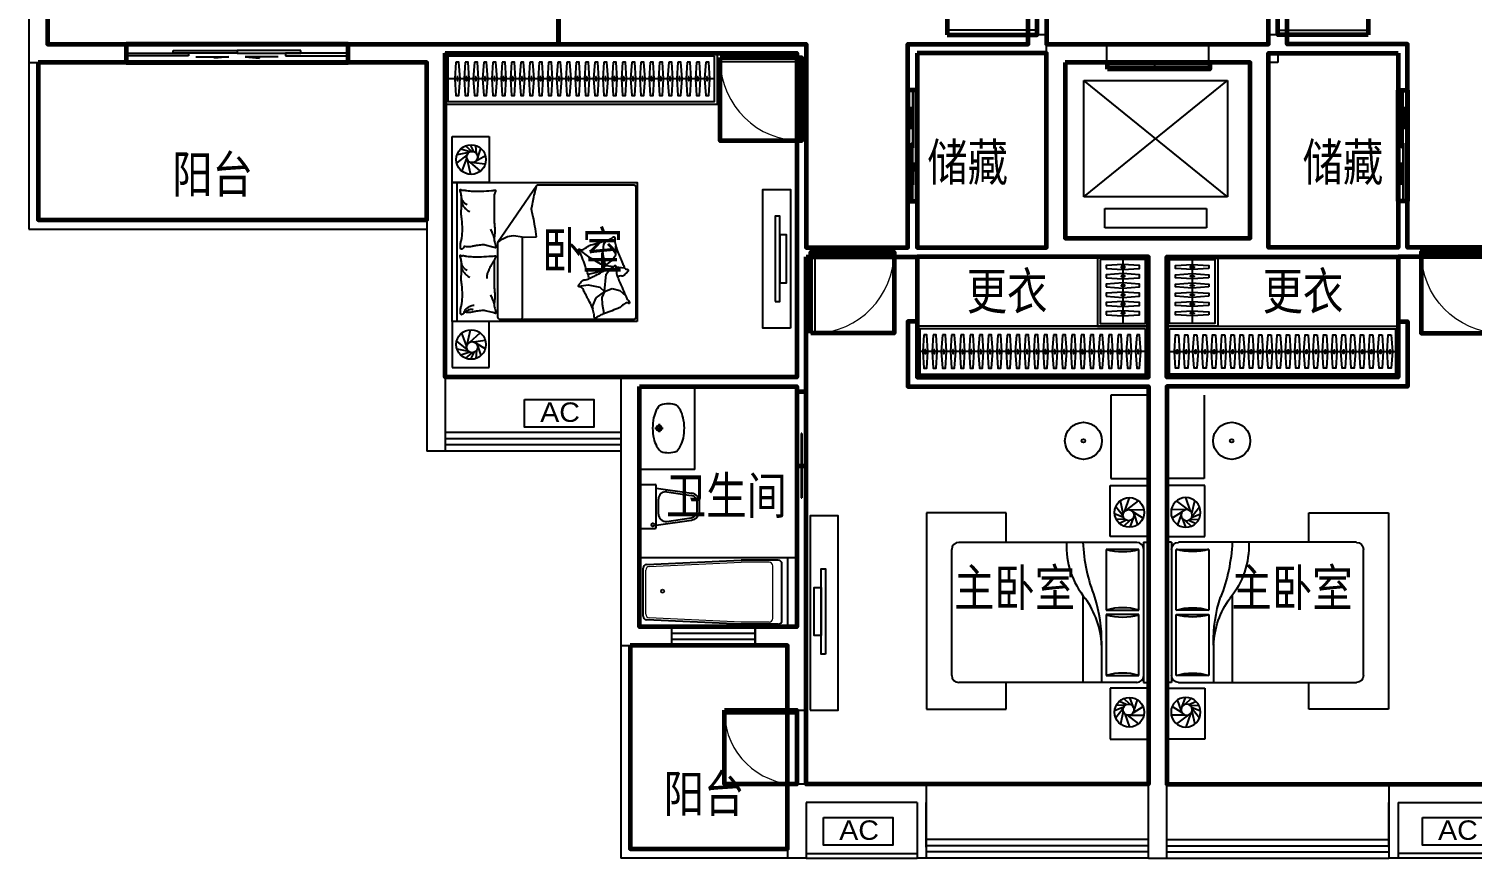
# Model space of a CAD drawing. Extents: x -454651 to -430251, y -755014 to -736714.
# Drawn here: x -454651 to -439051, y -755014 to -746050 of the extents above; entities that cross this region are included whole.
import ezdxf

# ---------------------------------------------------------------- set-up
doc = ezdxf.new("R2010")
doc.units = 0
doc.header["$LTSCALE"] = 1000
doc.header["$MEASUREMENT"] = 0
doc.linetypes.add('DASH', pattern=[0.35, 0.25, -0.1])
doc.layers.get('0').update_dxf_attribs({"linetype": 'CONTINUOUS'})
for name, color, linetype in [('0-栏杆', 165, 'CONTINUOUS'), ('area', 6, 'CONTINUOUS'), ('BATH', 8, 'CONTINUOUS'), ('F', 8, 'CONTINUOUS'), ('FUR', 8, 'CONTINUOUS'), ('K_EQUIPMENT', 89, 'CONTINUOUS'), ('STAIR', 3, 'CONTINUOUS'), ('text', 75, 'CONTINUOUS'), ('WALL', 2, 'CONTINUOUS'), ('WC', 157, 'CONTINUOUS'), ('WINDOW', 4, 'CONTINUOUS'), ('家具', 8, 'CONTINUOUS')]:
    doc.layers.add(name, color=color, linetype=linetype)
for name, color, linetype, lineweight in [('GT_储藏间', 50, 'CONTINUOUS', 60), ('GT_卧室', 1, 'CONTINUOUS', 60), ('GT_卫生间', 5, 'CONTINUOUS', 60), ('GT_客厅', 2, 'CONTINUOUS', 60), ('GT_电梯', 150, 'CONTINUOUS', 60), ('GT_衣帽间', 85, 'CONTINUOUS', 60), ('GT_过道', 30, 'CONTINUOUS', 60), ('GT_门', 245, 'CONTINUOUS', 60), ('GT_阳台', 6, 'CONTINUOUS', 60)]:
    doc.layers.add(name, color=color, linetype=linetype, lineweight=lineweight)
doc.layers.get('area').off()
doc.styles.add('DIM_FONT', font='ZBTXT.shx', dxfattribs={"width": 0.8})
doc.styles.add('HZ', font='zbtxt.shx', dxfattribs={"bigfont": 'zbhz.shx'})
doc.styles.add('黑体', font='simhei.ttf')

# ---------------------------------------------------------------- blocks, each defined once
blk = doc.blocks.new('A$C4CF52FF8')
at = {"layer": 'WC'}
for p, q in [((0, 635), (0, 485)), ((15, 650), (460, 650)), ((475, 635), (475, 485)), ((14, 470), (461, 470)), ((37, 470), (92, 87)), ((438, 470), (383, 87)), ((77, 355), (117, 90)), ((157, 445), (318, 445)), ((398, 355), (358, 90)), ((191, 25), (284, 25)), ((191, 0), (284, 0))]:
    blk.add_line(p, q, dxfattribs=at)
blk.add_circle((40, 504), 16.5, dxfattribs=at)
for centre, radius, start, end in [((15, 635), 15, 90, 180), ((460, 635), 15, 360, 450), ((15, 485), 15, 180, 270), ((460, 485), 15, 270, 360), ((157, 365), 80, 90, 187.4119), ((318, 365), 80, 352.5881, 450), ((191, 100), 100, 187.4119, 270), ((191, 100), 75, 187.4119, 270), ((284, 100), 75, 270, 352.5881), ((284, 100), 100, 270, 352.5881)]:
    blk.add_arc(centre, radius, start, end, dxfattribs=at)
at = {"layer": 'WC', "style": 'DIM_FONT', "oblique": -180, "text_generation_flag": 4, "width": 0.8, "flags": 9}
for tag in ['YSIZE', 'XSIZE']:
    blk.add_attdef(tag, (237, 650), '', height=0.5, rotation=180, dxfattribs=at)
blk = doc.blocks.new('KTJ')
blk.add_lwpolyline([(-274, 148), (476, 148), (476, -152), (-274, -152)], close=True)
at = {"style": 'HZ', "width": 1.1}
blk.add_text('AC', height=210, dxfattribs=at).set_placement((-104, -95))
blk = doc.blocks.new('A$C7D3573B7')
at = {"layer": 'WC'}
for p, q in [((197, 349), (287, 350)), ((242, 395), (243, 305))]:
    blk.add_line(p, q, dxfattribs=at)
at = {"layer": 'WC', "ltscale": 10}
for p, q in [((490, 335), (492, 332)), ((492, 328), (493, 332))]:
    blk.add_line(p, q, dxfattribs=at)
for points in [[(-11, 334, 0.172546), (-9, 165, 0.726395)], [(-11, 334, -0.098208), (49, 381, -0.066287), (132, 409, -0.052428), (243, 420, -0.052428), (353, 407, -0.066287), (436, 377, -0.093876), (493, 332, -0.171377)], [(495, 329, -0.172546), (490, 160, -0.726395)], [(490, 160, -0.091341), (433, 117, -0.066287), (350, 88, -0.052428), (240, 77, -0.052428), (129, 90, -0.066287), (47, 120, -0.091756), (-9, 165, -0.171377)]]:
    blk.add_lwpolyline(points, format="xyb", dxfattribs=at)
at = {"layer": 'WC'}
blk.add_circle((242, 350), 30, dxfattribs=at)
at = {"layer": 'WC', "ltscale": 10}
blk.add_circle((242, 350), 25, dxfattribs=at)
blk.add_arc((492, 332), 1, 359.4693, 408.1469, dxfattribs=at)
blk = doc.blocks.new('A$C6AB5504A')
at = {"layer": 'F'}
for p, q in [((1985, 2744), (2397, 2744)), ((1985, 2191), (1985, 2744)), ((2397, 2744), (2397, 2191)), ((2124, 2411), (2044, 2511)), ((2126, 2439), (2095, 2579)), ((2142, 2467), (2193, 2612)), ((2163, 2480), (2291, 2578)), ((862, 2449), (0, 2449)), ((0, 2449), (0, 325)), ((862, 2129), (862, 2449)), ((2130, 2396), (2033, 2436)), ((2143, 2379), (2052, 2375)), ((2159, 2368), (2084, 2334)), ((2198, 2365), (2133, 2304)), ((2233, 2390), (2196, 2292)), ((2198, 2481), (2349, 2484)), ((2232, 2458), (2340, 2390)), ((2243, 2428), (2281, 2319)), ((2397, 2191), (1985, 2191)), ((273, 690), (273, 2053)), ((348, 2129), (2271, 2129)), ((2296, 2053), (1943, 2053)), ((1943, 2053), (1943, 1397)), ((2296, 1397), (2296, 2053)), ((2346, 2129), (2397, 2129)), ((2346, 2129), (2346, 615)), ((2397, 2129), (2397, 615)), ((1690, 1549), (1690, 615)), ((1943, 1397), (2296, 1397)), ((2296, 1347), (1943, 1347)), ((1943, 1347), (1943, 690)), ((2296, 690), (2296, 1347)), ((1892, 1031), (1892, 615)), ((1943, 690), (2296, 690)), ((2271, 615), (348, 615)), ((862, 325), (862, 615)), ((2397, 553), (1985, 553)), ((1985, 553), (1985, 0)), ((2346, 615), (2397, 615)), ((2397, 0), (2397, 553)), ((0, 325), (862, 325)), ((2130, 348), (2033, 307)), ((2124, 333), (2044, 232)), ((2143, 365), (2052, 368)), ((2159, 375), (2084, 409)), ((2198, 378), (2133, 440)), ((2233, 354), (2196, 452)), ((2232, 286), (2340, 354)), ((2243, 316), (2281, 425)), ((2126, 305), (2095, 165)), ((2142, 276), (2193, 132)), ((2163, 264), (2291, 166)), ((2198, 262), (2349, 259)), ((1985, 0), (2397, 0))]:
    blk.add_line(p, q, dxfattribs=at)
for centre, radius in [((2192, 2452), 160), ((2183, 2423), 60), ((2192, 292), 160), ((2183, 320), 60)]:
    blk.add_circle(centre, radius, dxfattribs=at)
for centre, radius, start, end in [((348, 2053), 75.7, 90, 180), ((2403, 2091), 892, 177.5673, 219.5461), ((3545, 2214), 1857, 182.616, 201.4069), ((2119, 2659), 631, 253.7398, 286.2602), ((2271, 2053), 75.7, 0, 90), ((965, 977), 928, 2.5398, 36.0403), ((309, 1052), 1584, 359.2582, 17.8034), ((2119, 791), 631, 73.7398, 106.2602), ((2119, 1952), 631, 253.7398, 286.2602), ((348, 690), 75.7, 180, 270), ((2119, 85), 631, 73.7398, 106.2602), ((2271, 690), 75.7, 270, 0)]:
    blk.add_arc(centre, radius, start, end, dxfattribs=at)
blk = doc.blocks.new('A$C79890BC7')
at = {"color": 252}
for points in [[(2140, 718159), (2091, 718159), (2091, 719080), (2140, 719080)], [(2091, 718359), (2018, 718359), (2018, 718880), (2091, 718880)]]:
    blk.add_lwpolyline(points, close=True, dxfattribs=at)
blk = doc.blocks.new('*U24')
blk.add_line((-970, -275), (1470, -275))
for points in [[(-1000, 0), (1500, 0), (1500, -550), (-1000, -550)], [(-970, -30), (1470, -30), (1470, -520), (-970, -520)]]:
    blk.add_lwpolyline(points, close=True)
at = {"elevation": 0}
for points in [[(-874, -95), (-862, -275), (-874, -455), (-906, -455), (-918, -275), (-906, -95)], [(-774, -95), (-762, -275), (-774, -455), (-806, -455), (-818, -275), (-806, -95)], [(-674, -95), (-662, -275), (-674, -455), (-706, -455), (-718, -275), (-706, -95)], [(-574, -95), (-562, -275), (-574, -455), (-606, -455), (-618, -275), (-606, -95)], [(-474, -95), (-462, -275), (-474, -455), (-506, -455), (-518, -275), (-506, -95)], [(-374, -95), (-362, -275), (-374, -455), (-406, -455), (-418, -275), (-406, -95)], [(-274, -95), (-262, -275), (-274, -455), (-306, -455), (-318, -275), (-306, -95)], [(-174, -95), (-162, -275), (-174, -455), (-206, -455), (-218, -275), (-206, -95)], [(-74, -95), (-62, -275), (-74, -455), (-106, -455), (-118, -275), (-106, -95)], [(26, -95), (38, -275), (26, -455), (-6, -455), (-18, -275), (-6, -95)], [(126, -95), (138, -275), (126, -455), (94, -455), (82, -275), (94, -95)], [(226, -95), (238, -275), (226, -455), (194, -455), (182, -275), (194, -95)], [(326, -95), (338, -275), (326, -455), (294, -455), (282, -275), (294, -95)], [(426, -95), (438, -275), (426, -455), (394, -455), (382, -275), (394, -95)], [(526, -95), (538, -275), (526, -455), (494, -455), (482, -275), (494, -95)], [(626, -95), (638, -275), (626, -455), (594, -455), (582, -275), (594, -95)], [(726, -95), (738, -275), (726, -455), (694, -455), (682, -275), (694, -95)], [(826, -95), (838, -275), (826, -455), (794, -455), (782, -275), (794, -95)], [(926, -95), (938, -275), (926, -455), (894, -455), (882, -275), (894, -95)], [(1026, -95), (1038, -275), (1026, -455), (994, -455), (982, -275), (994, -95)], [(1126, -95), (1138, -275), (1126, -455), (1094, -455), (1082, -275), (1094, -95)], [(1226, -95), (1238, -275), (1226, -455), (1194, -455), (1182, -275), (1194, -95)], [(1326, -95), (1338, -275), (1326, -455), (1294, -455), (1282, -275), (1294, -95)], [(1426, -95), (1438, -275), (1426, -455), (1394, -455), (1382, -275), (1394, -95)]]:
    blk.add_lwpolyline(points, close=True, dxfattribs=at)
at = {"ltscale": 15, "elevation": 0}
for points in [[(-894, -255), (-886, -255), (-886, -295), (-894, -295)], [(-794, -255), (-786, -255), (-786, -295), (-794, -295)], [(-694, -255), (-686, -255), (-686, -295), (-694, -295)], [(-594, -255), (-586, -255), (-586, -295), (-594, -295)], [(-494, -255), (-486, -255), (-486, -295), (-494, -295)], [(-394, -255), (-386, -255), (-386, -295), (-394, -295)], [(-294, -255), (-286, -255), (-286, -295), (-294, -295)], [(-194, -255), (-186, -255), (-186, -295), (-194, -295)], [(-94, -255), (-86, -255), (-86, -295), (-94, -295)], [(6, -255), (14, -255), (14, -295), (6, -295)], [(106, -255), (114, -255), (114, -295), (106, -295)], [(206, -255), (214, -255), (214, -295), (206, -295)], [(306, -255), (314, -255), (314, -295), (306, -295)], [(406, -255), (414, -255), (414, -295), (406, -295)], [(506, -255), (514, -255), (514, -295), (506, -295)], [(606, -255), (614, -255), (614, -295), (606, -295)], [(706, -255), (714, -255), (714, -295), (706, -295)], [(806, -255), (814, -255), (814, -295), (806, -295)], [(906, -255), (914, -255), (914, -295), (906, -295)], [(1006, -255), (1014, -255), (1014, -295), (1006, -295)], [(1106, -255), (1114, -255), (1114, -295), (1106, -295)], [(1206, -255), (1214, -255), (1214, -295), (1206, -295)], [(1306, -255), (1314, -255), (1314, -295), (1306, -295)], [(1406, -255), (1414, -255), (1414, -295), (1406, -295)]]:
    blk.add_lwpolyline(points, close=True, dxfattribs=at)
blk = doc.blocks.new('*U25')
blk.add_line((-970, -275), (-280, -275))
for points in [[(-1000, 0), (-250, 0), (-250, -550), (-1000, -550)], [(-970, -30), (-280, -30), (-280, -520), (-970, -520)]]:
    blk.add_lwpolyline(points, close=True)
at = {"elevation": 0}
for points in [[(-874, -95), (-862, -275), (-874, -455), (-906, -455), (-918, -275), (-906, -95)], [(-774, -95), (-762, -275), (-774, -455), (-806, -455), (-818, -275), (-806, -95)], [(-674, -95), (-662, -275), (-674, -455), (-706, -455), (-718, -275), (-706, -95)], [(-574, -95), (-562, -275), (-574, -455), (-606, -455), (-618, -275), (-606, -95)], [(-474, -95), (-462, -275), (-474, -455), (-506, -455), (-518, -275), (-506, -95)], [(-374, -95), (-362, -275), (-374, -455), (-406, -455), (-418, -275), (-406, -95)]]:
    blk.add_lwpolyline(points, close=True, dxfattribs=at)
at = {"ltscale": 15, "elevation": 0}
for points in [[(-894, -255), (-886, -255), (-886, -295), (-894, -295)], [(-794, -255), (-786, -255), (-786, -295), (-794, -295)], [(-694, -255), (-686, -255), (-686, -295), (-694, -295)], [(-594, -255), (-586, -255), (-586, -295), (-594, -295)], [(-494, -255), (-486, -255), (-486, -295), (-494, -295)], [(-394, -255), (-386, -255), (-386, -295), (-394, -295)]]:
    blk.add_lwpolyline(points, close=True, dxfattribs=at)
blk = doc.blocks.new('*U27')
blk.add_line((-970, -275), (1913, -275))
for points in [[(-1000, 0), (1943, 0), (1943, -550), (-1000, -550)], [(-970, -30), (1913, -30), (1913, -520), (-970, -520)]]:
    blk.add_lwpolyline(points, close=True)
at = {"elevation": 0}
for points in [[(-874, -95), (-862, -275), (-874, -455), (-906, -455), (-918, -275), (-906, -95)], [(-774, -95), (-762, -275), (-774, -455), (-806, -455), (-818, -275), (-806, -95)], [(-674, -95), (-662, -275), (-674, -455), (-706, -455), (-718, -275), (-706, -95)], [(-574, -95), (-562, -275), (-574, -455), (-606, -455), (-618, -275), (-606, -95)], [(-474, -95), (-462, -275), (-474, -455), (-506, -455), (-518, -275), (-506, -95)], [(-374, -95), (-362, -275), (-374, -455), (-406, -455), (-418, -275), (-406, -95)], [(-274, -95), (-262, -275), (-274, -455), (-306, -455), (-318, -275), (-306, -95)], [(-174, -95), (-162, -275), (-174, -455), (-206, -455), (-218, -275), (-206, -95)], [(-74, -95), (-62, -275), (-74, -455), (-106, -455), (-118, -275), (-106, -95)], [(26, -95), (38, -275), (26, -455), (-6, -455), (-18, -275), (-6, -95)], [(126, -95), (138, -275), (126, -455), (94, -455), (82, -275), (94, -95)], [(226, -95), (238, -275), (226, -455), (194, -455), (182, -275), (194, -95)], [(326, -95), (338, -275), (326, -455), (294, -455), (282, -275), (294, -95)], [(426, -95), (438, -275), (426, -455), (394, -455), (382, -275), (394, -95)], [(526, -95), (538, -275), (526, -455), (494, -455), (482, -275), (494, -95)], [(626, -95), (638, -275), (626, -455), (594, -455), (582, -275), (594, -95)], [(726, -95), (738, -275), (726, -455), (694, -455), (682, -275), (694, -95)], [(826, -95), (838, -275), (826, -455), (794, -455), (782, -275), (794, -95)], [(926, -95), (938, -275), (926, -455), (894, -455), (882, -275), (894, -95)], [(1026, -95), (1038, -275), (1026, -455), (994, -455), (982, -275), (994, -95)], [(1126, -95), (1138, -275), (1126, -455), (1094, -455), (1082, -275), (1094, -95)], [(1226, -95), (1238, -275), (1226, -455), (1194, -455), (1182, -275), (1194, -95)], [(1326, -95), (1338, -275), (1326, -455), (1294, -455), (1282, -275), (1294, -95)], [(1426, -95), (1438, -275), (1426, -455), (1394, -455), (1382, -275), (1394, -95)], [(1526, -95), (1538, -275), (1526, -455), (1494, -455), (1482, -275), (1494, -95)], [(1626, -95), (1638, -275), (1626, -455), (1594, -455), (1582, -275), (1594, -95)], [(1726, -95), (1738, -275), (1726, -455), (1694, -455), (1682, -275), (1694, -95)], [(1826, -95), (1838, -275), (1826, -455), (1794, -455), (1782, -275), (1794, -95)]]:
    blk.add_lwpolyline(points, close=True, dxfattribs=at)
at = {"ltscale": 15, "elevation": 0}
for points in [[(-894, -255), (-886, -255), (-886, -295), (-894, -295)], [(-794, -255), (-786, -255), (-786, -295), (-794, -295)], [(-694, -255), (-686, -255), (-686, -295), (-694, -295)], [(-594, -255), (-586, -255), (-586, -295), (-594, -295)], [(-494, -255), (-486, -255), (-486, -295), (-494, -295)], [(-394, -255), (-386, -255), (-386, -295), (-394, -295)], [(-294, -255), (-286, -255), (-286, -295), (-294, -295)], [(-194, -255), (-186, -255), (-186, -295), (-194, -295)], [(-94, -255), (-86, -255), (-86, -295), (-94, -295)], [(6, -255), (14, -255), (14, -295), (6, -295)], [(106, -255), (114, -255), (114, -295), (106, -295)], [(206, -255), (214, -255), (214, -295), (206, -295)], [(306, -255), (314, -255), (314, -295), (306, -295)], [(406, -255), (414, -255), (414, -295), (406, -295)], [(506, -255), (514, -255), (514, -295), (506, -295)], [(606, -255), (614, -255), (614, -295), (606, -295)], [(706, -255), (714, -255), (714, -295), (706, -295)], [(806, -255), (814, -255), (814, -295), (806, -295)], [(906, -255), (914, -255), (914, -295), (906, -295)], [(1006, -255), (1014, -255), (1014, -295), (1006, -295)], [(1106, -255), (1114, -255), (1114, -295), (1106, -295)], [(1206, -255), (1214, -255), (1214, -295), (1206, -295)], [(1306, -255), (1314, -255), (1314, -295), (1306, -295)], [(1406, -255), (1414, -255), (1414, -295), (1406, -295)], [(1506, -255), (1514, -255), (1514, -295), (1506, -295)], [(1606, -255), (1614, -255), (1614, -295), (1606, -295)], [(1706, -255), (1714, -255), (1714, -295), (1706, -295)], [(1806, -255), (1814, -255), (1814, -295), (1806, -295)]]:
    blk.add_lwpolyline(points, close=True, dxfattribs=at)
blk = doc.blocks.new('66666')
at = {"layer": 'FUR'}
for p, q in [((-313037, -721735), (-313037, -721235)), ((-313037, -721235), (-312637, -721235)), ((-312824, -721398), (-312892, -721337)), ((-312805, -721400), (-312840, -721326)), ((-312773, -721423), (-312783, -721334)), ((-312637, -721235), (-312637, -721735)), ((-312875, -721433), (-312989, -721521)), ((-312859, -721411), (-312985, -721436)), ((-312845, -721403), (-312945, -721372)), ((-312881, -721465), (-312935, -721609)), ((-312874, -721488), (-312838, -721646)), ((-312779, -721500), (-312679, -721441)), ((-312762, -721465), (-312727, -721366)), ((-312847, -721512), (-312734, -721612)), ((-312807, -721516), (-312680, -721533)), ((-312637, -721735), (-313037, -721735)), ((-312985, -723235), (-312985, -721735)), ((-312548, -722382), (-312121, -721764)), ((-311069, -721764), (-312121, -721764)), ((-311049, -723190), (-311049, -721784)), ((-312548, -722382), (-312548, -723190)), ((-312276, -723190), (-312276, -722320)), ((-311410, -722501), (-311397, -722399)), ((-311397, -722399), (-311377, -722363)), ((-311268, -722515), (-311268, -722422)), ((-311669, -722458), (-311565, -722537)), ((-311565, -722537), (-311434, -722612)), ((-311379, -722630), (-311410, -722501)), ((-311379, -722630), (-311316, -722581)), ((-311316, -722581), (-311268, -722515)), ((-311478, -722707), (-311567, -722727)), ((-311420, -722687), (-311478, -722707)), ((-311434, -722612), (-311379, -722630)), ((-311379, -722630), (-311420, -722687)), ((-311392, -722911), (-311373, -722725)), ((-311379, -722630), (-311285, -722642)), ((-311373, -722725), (-311337, -722676)), ((-311337, -722676), (-311328, -722663)), ((-311270, -722644), (-311175, -722655)), ((-311669, -722854), (-311566, -722841)), ((-311566, -722841), (-311443, -722866)), ((-311443, -722866), (-311392, -722911)), ((-311392, -722911), (-311309, -722880)), ((-311309, -722880), (-311227, -722901)), ((-311227, -722901), (-311164, -722954)), ((-311485, -722980), (-311523, -723075)), ((-311392, -722911), (-311485, -722980)), ((-311392, -722911), (-311419, -722978)), ((-311419, -722978), (-311416, -723047)), ((-311416, -723047), (-311399, -723145)), ((-312528, -723210), (-311069, -723210)), ((-311523, -723075), (-311519, -723099)), ((-311399, -723145), (-311392, -723148)), ((-312638, -723235), (-313037, -723235)), ((-312637, -723235), (-313037, -723235)), ((-313037, -723235), (-313037, -723735)), ((-312881, -723505), (-312935, -723362)), ((-312874, -723483), (-312838, -723325)), ((-312847, -723459), (-312734, -723359)), ((-312637, -723735), (-312637, -723235)), ((-312875, -723537), (-312989, -723450)), ((-312807, -723455), (-312680, -723438)), ((-312779, -723471), (-312679, -723530)), ((-312762, -723506), (-312727, -723605)), ((-312859, -723560), (-312985, -723535)), ((-312845, -723568), (-312945, -723599)), ((-312824, -723573), (-312892, -723634)), ((-312805, -723570), (-312840, -723645)), ((-312773, -723548), (-312783, -723637)), ((-313037, -723735), (-312637, -723735))]:
    blk.add_line(p, q, dxfattribs=at)
blk.add_lwpolyline([(-311037, -723235), (-313037, -723235), (-313037, -721735), (-311037, -721735)], close=True, dxfattribs=at)
for points in [[(-312910, -722425, -0.263368), (-312929, -722453, -0.494818), (-312948, -722444, -0.049225), (-312949, -722426, -0.036831), (-312948, -722403, -0.031893), (-312940, -722365, 0.035782), (-312933, -722331, 0.032941), (-312927, -722241, 0.026564), (-312933, -722130, 0.017905), (-312938, -722092, -0.033397), (-312940, -722072, -0.03204), (-312939, -722035, 0.018442), (-312936, -721971, 0.010837), (-312937, -721906, 0.014624), (-312940, -721858, 0.111249), (-312947, -721836, -0.153708), (-312951, -721819, -0.076444), (-312950, -721811, -0.215512), (-312948, -721809, -0.585858), (-312945, -721812, 0.363489), (-312942, -721817, 0.191716), (-312931, -721817, -0.129675), (-312914, -721815, -0.01735), (-312897, -721818, 0.019326), (-312882, -721821, 0.018818), (-312814, -721827, 0.021828), (-312754, -721828, 0.006204), (-312721, -721827, 0.001963), (-312614, -721821, 0.028341), (-312578, -721816, -0.117014), (-312569, -721817, -0.36606), (-312568, -721818, -0.03973), (-312570, -721832, -0.048309), (-312576, -721846, 0.062981), (-312580, -721856, 0.04058), (-312583, -721880, 0.014345), (-312585, -721946, 0.005484), (-312585, -722072, 0.007153), (-312582, -722168, 0.008762), (-312579, -722211, -0.008153), (-312576, -722256, -0.06251), (-312581, -722313, 0.078669), (-312583, -722359, 0.047825), (-312578, -722381, -0.034494), (-312570, -722412, -0.023571), (-312567, -722437, -0.510228), (-312569, -722438), (-312599, -722431), (-312681, -722410, 0.073041), (-312701, -722408, 0.023305), (-312762, -722414, 0.018299), (-312785, -722418, -0.01097), (-312823, -722425, -0.042281), (-312857, -722428, -0.027201), (-312910, -722425)], [(-312125, -722321, 0.007867), (-312143, -722204, 0.009508), (-312161, -722107, 0.006616), (-312175, -722042, -0.023828), (-312179, -722024, -0.080713), (-312178, -722005, -0.009591), (-312146, -721853, -0.013133), (-312138, -721819, -0.007859), (-312121, -721764)], [(-312942, -721869, 0.088153), (-312938, -721904, 0.088153), (-312923, -721935, 0.077547), (-312902, -721957, 0.077547), (-312874, -721971)], [(-312936, -721951, 0.027842), (-312926, -721975, 0.048685), (-312918, -721988, 0.023666), (-312893, -722016, 0.031223), (-312873, -722035, 0.046801), (-312865, -722040, 0.023191), (-312848, -722048)], [(-312583, -722335, 0.009729), (-312592, -722308, 0.009729), (-312602, -722281, 0.007971), (-312611, -722259, 0.007971), (-312621, -722237)], [(-312548, -722382, -0.085272), (-312438, -722319, -0.124044), (-312351, -722309), (-312255, -722323), (-312125, -722321)], [(-311556, -722772, 0.025626), (-311559, -722760, 0.0108), (-311601, -722631, 0.00456), (-311632, -722543, 0.01125), (-311646, -722508, 0.069394), (-311657, -722489, -0.079756), (-311666, -722473, -0.106399), (-311669, -722458, -0.328642), (-311665, -722454, -0.299547), (-311659, -722456, 0.189917), (-311650, -722462, 0.033518), (-311640, -722463, 0.075627), (-311635, -722462, 0.053489), (-311627, -722459, 0.017838), (-311605, -722447, 0.038394), (-311581, -722430, -0.059529), (-311565, -722420, -0.035943), (-311539, -722409, -0.011245), (-311452, -722384, -0.006203), (-311413, -722373, 0.010783), (-311390, -722367, 0.019485), (-311377, -722363, 0.005062), (-311326, -722343, 0.101392), (-311301, -722326, -0.223768), (-311288, -722321, -0.25558), (-311283, -722325, -0.081563), (-311278, -722340, -0.071805), (-311278, -722357, 0.069985), (-311278, -722375, 0.03546), (-311265, -722434, 0.029432), (-311240, -722503, 0.001554), (-311226, -722537, -0.00152), (-311211, -722571, -0.004735), (-311196, -722606, 0.00382), (-311178, -722650, 0.296001), (-311146, -722672, -0.649774), (-311137, -722693, -0.02319), (-311142, -722698, 0.0288), (-311145, -722701, 0.005727), (-311151, -722708, -0.004358), (-311159, -722717, -0.027528), (-311176, -722734, -0.046214), (-311187, -722742, -0.194121), (-311204, -722745, 0.133719), (-311228, -722746, 0.005779), (-311250, -722754, 0.008882)], [(-312910, -723134, -0.263368), (-312929, -723162, -0.494818), (-312948, -723153, -0.049225), (-312949, -723136, -0.036831), (-312948, -723112, -0.031893), (-312940, -723074, 0.035782), (-312933, -723040, 0.032941), (-312927, -722950, 0.026564), (-312933, -722839, 0.017905), (-312938, -722802, -0.033397), (-312940, -722781, -0.03204), (-312939, -722744, 0.018442), (-312936, -722680, 0.010837), (-312937, -722615, 0.014624), (-312940, -722567, 0.111249), (-312947, -722545, -0.153708), (-312951, -722528, -0.076444), (-312950, -722520, -0.215512), (-312948, -722519, -0.585858), (-312945, -722521, 0.363489), (-312942, -722526, 0.191716), (-312931, -722526, -0.129675), (-312914, -722524, -0.01735), (-312897, -722527, 0.019326), (-312882, -722530, 0.018818), (-312814, -722536, 0.021828), (-312754, -722537, 0.006204), (-312721, -722536, 0.001963), (-312614, -722530, 0.028341), (-312578, -722526, -0.117014), (-312569, -722526, -0.36606), (-312568, -722527, -0.03973), (-312570, -722541, -0.048309), (-312576, -722555, 0.062981), (-312580, -722565, 0.04058), (-312583, -722589, 0.014345), (-312585, -722656, 0.005484), (-312585, -722781, 0.007153), (-312582, -722877, 0.008762), (-312579, -722920, -0.008153), (-312576, -722965, -0.06251), (-312581, -723023, 0.078669), (-312583, -723068, 0.047825), (-312578, -723091, -0.034494), (-312570, -723121, -0.023571), (-312567, -723147, -0.510228), (-312569, -723148), (-312599, -723140), (-312681, -723119, 0.073041), (-312701, -723118, 0.023305), (-312762, -723123, 0.018299), (-312785, -723127, -0.01097), (-312823, -723135, -0.042281), (-312857, -723138, -0.027201), (-312910, -723135)], [(-312942, -722579, 0.088153), (-312938, -722613, 0.088153), (-312923, -722644, 0.077547), (-312902, -722666, 0.077547), (-312874, -722680)], [(-312582, -722575, 0.016108), (-312608, -722614, 0.024599), (-312623, -722641, 0.009477), (-312646, -722690, 0.015937), (-312659, -722719, 0.072521), (-312662, -722736, 0.033339), (-312662, -722772)], [(-312936, -722661, 0.027842), (-312926, -722684, 0.048685), (-312918, -722697, 0.023666), (-312893, -722725, 0.031223), (-312873, -722744, 0.046801), (-312865, -722749, 0.023191), (-312848, -722757)], [(-312910, -723135, -0.077379), (-312885, -723100, -0.077379), (-312850, -723074, -0.047525), (-312825, -723064, -0.047525), (-312799, -723059)], [(-312583, -723044, 0.009729), (-312592, -723017, 0.009729), (-312602, -722990, 0.007971), (-312611, -722968, 0.007971), (-312621, -722947)], [(-312894, -723136, -0.05369), (-312881, -723122, -0.070312), (-312869, -723114, -0.015448), (-312860, -723110, -0.013244), (-312850, -723106, -0.082127), (-312832, -723103, -0.064164), (-312809, -723106)]]:
    blk.add_lwpolyline(points, format="xyb", dxfattribs=at)
blk.add_lwpolyline([(-311454, -723177, 0.101392), (-311478, -723196, -0.223768), (-311491, -723202, -0.25558), (-311496, -723199, -0.081563), (-311502, -723184, -0.071805), (-311503, -723167, 0.069985), (-311505, -723149, 0.03546), (-311522, -723091, 0.029432), (-311552, -723024, 0.001554), (-311569, -722992, -0.00152), (-311586, -722959, -0.004735), (-311604, -722925, 0.00382), (-311625, -722883, 0.296001), (-311659, -722863, -0.649774), (-311669, -722843, -0.02319), (-311665, -722838, 0.0288), (-311662, -722834, 0.005727), (-311657, -722827, -0.004358), (-311650, -722818, -0.027528), (-311634, -722799, -0.046214), (-311623, -722790, -0.194121), (-311607, -722786, 0.133719), (-311583, -722783, 0.011505), (-311541, -722764, 0.008882), (-311487, -722738, 0.012426), (-311419, -722701, -0.033612), (-311393, -722688), (-311336, -722665), (-311293, -722647, 0.224341), (-311280, -722633, -0.722772), (-311271, -722633, -0.103513), (-311270, -722636, 0.053465), (-311270, -722644, 0.030109), (-311265, -722667, -0.031436), (-311261, -722689, -0.05324), (-311261, -722704, 0.05518), (-311260, -722719, 0.056271), (-311254, -722744, 0.0108), (-311202, -722870, 0.00456), (-311164, -722954, 0.01125), (-311148, -722988, 0.069394), (-311135, -723006, -0.079756), (-311125, -723022, -0.106399), (-311121, -723037, -0.328642), (-311125, -723041, -0.299547), (-311131, -723039, 0.189917), (-311140, -723034, 0.033518), (-311151, -723034, 0.075627), (-311155, -723035, 0.053489), (-311163, -723038, 0.017838), (-311184, -723052, 0.038394), (-311207, -723071, -0.059529), (-311222, -723083, -0.035943), (-311247, -723095, -0.011245), (-311331, -723127, -0.006203), (-311370, -723141, 0.010783), (-311392, -723148, 0.019485), (-311405, -723154, 0.005062)], format="xyb", close=True, dxfattribs=at)
for centre, radius in [((-312833, -721486), 160), ((-312822, -721458), 60), ((-312833, -723485), 160), ((-312822, -723513), 60)]:
    blk.add_circle(centre, radius, dxfattribs=at)
for centre, start, end in [((-311069, -721784), 0, 90), ((-312528, -723190), 180, 270), ((-312296, -723190), 270, 0), ((-311069, -723190), 270, 0)]:
    blk.add_arc(centre, 20, start, end, dxfattribs=at)
at = {"layer": 'FUR', "oblique": -180, "text_generation_flag": 4, "width": 0.8, "flags": 9}
for tag, p in [('XSIZE', (-312833, -721486)), ('YSIZE', (-312833, -721486)), ('XSIZE', (-312833, -723485)), ('YSIZE', (-312833, -723485))]:
    blk.add_attdef(tag, p, '', height=0.5, rotation=180, dxfattribs=at)
blk = doc.blocks.new('$DorLib2D$00000001')
for p, q in [((0.45, 0.975), (0.5, 0.975)), ((0.45, 0), (0.45, 0.975)), ((0.5, 0), (0.5, 0.975)), ((0.5, 0), (0.45, 0))]:
    blk.add_line(p, q)
at = {"lineweight": 13}
blk.add_arc((0.475, 0), 0.975, 91.4693, 180, dxfattribs=at)
blk = doc.blocks.new('$DorLib2D$00000134')
at = {"color": 0, "linetype": 'Continuous'}
for p, q in [((-0.062, 0.037), (-0.933, 0.037)), ((-0.933, 0.037), (-0.933, -0.037)), ((-0.062, -0.037), (-0.062, 0.037)), ((-0.062, -0.037), (-0.933, -0.037))]:
    blk.add_line(p, q, dxfattribs=at)
blk = doc.blocks.new('$DorLib2D$00000138')
at = {"color": 0, "linetype": 'Continuous'}
for p, q in [((-0.2875, 0), (-0.2875, 0.1538)), ((-0.2875, 0.1538), (0, 0.1538)), ((0, 0.1538), (0, 0)), ((0.2875, 0.1538), (0, 0.1538)), ((0.2875, 0), (0.2875, 0.1538)), ((-0.5, -0.1399), (-0.5, 0)), ((-0.5, 0), (-0.2187, 0)), ((0, 0), (-0.2875, 0)), ((-0.2187, 0), (-0.2187, -0.1399)), ((0, 0), (0.2875, 0)), ((0.2187, 0), (0.2187, -0.1399)), ((0.5, 0), (0.2187, 0)), ((0.5, 0), (0.5, -0.1946)), ((0.5, -0.1399), (0.5, 0)), ((-0.2187, -0.1399), (-0.5, -0.1399)), ((-0.1857, -0.186), (-0.037, -0.186)), ((-0.037, -0.186), (-0.1019, -0.2583)), ((-0.1019, -0.2583), (-0.1019, -0.186)), ((0.1857, -0.186), (0.037, -0.186)), ((0.037, -0.186), (0.1019, -0.2583)), ((0.1019, -0.2583), (0.1019, -0.186)), ((0.2187, -0.1399), (0.5, -0.1399))]:
    blk.add_line(p, q, dxfattribs=at)
blk = doc.blocks.new('$DorLib2D$00000131')
at = {"color": 0, "linetype": 'Continuous'}
for p, q in [((0.15, 0.125), (0.232, 0.197)), ((0.232, 0.197), (0.232, 0.125)), ((-0.5, 0.125), (-0.5, 0)), ((0.019, 0.125), (-0.5, 0.125)), ((-0.5, 0), (0.019, 0)), ((-0.024, 0), (0.5, 0)), ((-0.024, -0.125), (-0.024, 0)), ((0.019, 0), (0.019, 0.125)), ((0.35, 0.125), (0.15, 0.125)), ((0.5, 0), (0.5, -0.125)), ((-0.35, -0.125), (-0.15, -0.125)), ((-0.232, -0.197), (-0.232, -0.125)), ((-0.15, -0.125), (-0.232, -0.197)), ((0.5, -0.125), (-0.024, -0.125))]:
    blk.add_line(p, q, dxfattribs=at)
blk = doc.blocks.new('$plan$00000339')
at = {"layer": 'BATH'}
for p, q in [((60, -70), (60, -680)), ((100, -30), (498, -30)), ((502, -30), (1524, -76)), ((1560, -116), (1560, -634)), ((100, -720), (498, -720)), ((1524, -674), (502, -720))]:
    blk.add_line(p, q, dxfattribs=at)
at = {"layer": 'BATH', "lineweight": 13}
for p, q in [((160, -90), (160, -660)), ((200, -50), (500, -50)), ((500, -50), (1495, -96)), ((1530, -136), (1530, -614)), ((200, -700), (500, -700)), ((1495, -654), (500, -700))]:
    blk.add_line(p, q, dxfattribs=at)
at = {"layer": 'BATH'}
for points in [[(0, 0), (1600, 0)], [(0, -750), (0, 0)], [(1600, 0), (1600, -750)], [(1600, -750), (0, -750)]]:
    blk.add_lwpolyline(points, dxfattribs=at)
at = {"layer": 'BATH', "lineweight": 13}
for radius in [20, 16]:
    blk.add_circle((1350, -386), radius, dxfattribs=at)
at = {"layer": 'BATH'}
for centre, start, end in [((100, -70), 90, 180), ((498, -70), 83.7966, 90), ((1520, -116), 0, 83.7966), ((100, -680), 180, 270), ((498, -680), 270, 276.2034), ((1520, -634), 276.2034, 0)]:
    blk.add_arc(centre, 40, start, end, dxfattribs=at)
at = {"layer": 'BATH', "lineweight": 13}
for centre, start, end in [((200, -90), 90, 180), ((1490, -136), 0, 83.3675), ((1490, -614), 276.6325, 0), ((200, -660), 180, 270)]:
    blk.add_arc(centre, 40, start, end, dxfattribs=at)
blk = doc.blocks.new('$DorLib2D$00000128')
at = {"color": 0, "linetype": 'Continuous'}
for p, q in [((0.049, 0.85, -468.75), (-0.491, 0.85, -468.75)), ((-0.491, 0.85, -468.75), (-0.491, 0.71, -468.75)), ((0.049, 0.71, -468.75), (-0.491, 0.71, -468.75)), ((-0.027, 0.71, -468.75), (-0.027, 0.57, -468.75)), ((0.513, 0.71, -468.75), (-0.027, 0.71, -468.75)), ((0.049, 0.85, -468.75), (0.049, 0.71, -468.75)), ((0.513, 0.71, -468.75), (0.513, 0.57, -468.75)), ((0.513, 0.57, -468.75), (-0.027, 0.57, -468.75)), ((0.5, 0.5, -468.75), (-0.5, 0.5, -468.75))]:
    blk.add_line(p, q, dxfattribs=at)
blk = doc.blocks.new('$TCHSYS$WIN2D')
for p, q in [((-0.5, 0.5), (0.5, 0.5)), ((-0.5, 0.5), (-0.5, -0.5)), ((0.5, 0.5), (0.5, -0.5)), ((0.5, 0.167), (-0.5, 0.167)), ((0.5, -0.167), (-0.5, -0.167)), ((-0.5, -0.5), (0.5, -0.5))]:
    blk.add_line(p, q)

msp = doc.modelspace()

# ---------------------------------------------------------------- linework, layer by layer
at = {"color": 252}
for points in [[(-446417, -749285), (-446718, -749285), (-446718, -747785), (-446417, -747785)], [(-446205, -753414), (-445905, -753414), (-445905, -751314), (-446205, -751314)]]:
    msp.add_lwpolyline(points, close=True, dxfattribs=at)
at = {"layer": '0-栏杆'}
for p, q in [((-454651, -746414), (-454651, -748214)), ((-454551, -746414), (-454551, -748114)), ((-454551, -748114), (-450351, -748114)), ((-454651, -748214), (-450351, -748214)), ((-448251, -752714), (-448251, -755014)), ((-448151, -754914), (-448151, -752714)), ((-446451, -755014), (-448251, -755014)), ((-446451, -754914), (-448151, -754914)), ((-446251, -754964), (-445051, -754964)), ((-446251, -755014), (-445051, -755014)), ((-438651, -754964), (-439851, -754964)), ((-438651, -755014), (-439851, -755014))]:
    msp.add_line(p, q, dxfattribs=at)
at = {"layer": 'GT_储藏间'}
for points in [[(-445051, -746314), (-445051, -748414), (-443651, -748414), (-443651, -746314), (-445051, -746314)], [(-439851, -746314), (-439851, -748414), (-441251, -748414), (-441251, -746314), (-439851, -746314)]]:
    msp.add_lwpolyline(points, dxfattribs=at)
at = {"layer": 'GT_卧室'}
for points in [[(-450151, -746314), (-446351, -746314), (-446351, -749814), (-450151, -749814), (-450151, -746314)], [(-446251, -748514), (-445051, -748514), (-445051, -749214), (-445151, -749214), (-445151, -749914), (-442551, -749914), (-442551, -754214), (-446251, -754214), (-446251, -748514)], [(-438651, -748514), (-439851, -748514), (-439851, -749214), (-439751, -749214), (-439751, -749914), (-442351, -749914), (-442351, -754214), (-438651, -754214), (-438651, -748514)]]:
    msp.add_lwpolyline(points, dxfattribs=at)
at = {"layer": 'GT_卫生间'}
msp.add_lwpolyline([(-448051, -749914), (-446351, -749914), (-446351, -752514), (-448051, -752514), (-448051, -749914)], dxfattribs=at)
at = {"layer": 'GT_客厅'}
msp.add_lwpolyline([(-454451, -741414), (-454451, -746214), (-448922, -746214), (-448951, -741414), (-454451, -741414)], dxfattribs=at)
at = {"layer": 'GT_电梯'}
msp.add_lwpolyline([(-443451, -746414), (-443451, -748314), (-441451, -748314), (-441451, -746414), (-443451, -746414)], dxfattribs=at)
at = {"layer": 'GT_衣帽间'}
for points in [[(-445051, -748514), (-445051, -749814), (-442551, -749814), (-442551, -748514), (-445051, -748514)], [(-439851, -748514), (-439851, -749814), (-442351, -749814), (-442351, -748514), (-439851, -748514)]]:
    msp.add_lwpolyline(points, dxfattribs=at)
at = {"layer": 'GT_过道'}
for points in [[(-443651, -744414), (-443651, -746214), (-441251, -746214), (-441251, -744414), (-443651, -744414)], [(-448929, -745014), (-448929, -746214), (-446251, -746214), (-446251, -748414), (-445151, -748414), (-445151, -746214), (-443851, -746214), (-443851, -745014), (-448929, -745014)], [(-435973, -745014), (-435973, -746214), (-438651, -746214), (-438651, -748414), (-439751, -748414), (-439751, -746214), (-441051, -746214), (-441051, -745014), (-435973, -745014)]]:
    msp.add_lwpolyline(points, dxfattribs=at)
at = {"layer": 'GT_门'}
for points in [[(-444726, -746114), (-443751, -746114), (-443751, -745114), (-444726, -745114), (-444726, -746114)], [(-440176, -746114), (-441151, -746114), (-441151, -745114), (-440176, -745114), (-440176, -746114)], [(-453601, -746214), (-453601, -746414), (-451201, -746414), (-451201, -746214), (-453601, -746214)], [(-447179, -746360), (-446301, -746360), (-446301, -747260), (-447179, -747260), (-447179, -746360)], [(-445151, -746714), (-445151, -747914), (-445051, -747914), (-445051, -746714), (-445151, -746714)], [(-439751, -746714), (-439751, -747914), (-439851, -747914), (-439851, -746714), (-439751, -746714)], [(-446200, -749341), (-446200, -748464), (-445300, -748464), (-445300, -749341), (-446200, -749341)], [(-438702, -749341), (-438702, -748464), (-439602, -748464), (-439602, -749341), (-438702, -749341)], [(-446351, -749974), (-446351, -750774), (-446251, -750774), (-446251, -749974), (-446351, -749974)], [(-447131, -753414), (-446351, -753414), (-446351, -754214), (-447131, -754214), (-447131, -753434), (-447131, -753414)]]:
    msp.add_lwpolyline(points, dxfattribs=at)
at = {"layer": 'GT_门', "elevation": 515625}
msp.add_lwpolyline([(-442991, -746484), (-442991, -746414), (-441887, -746414), (-441887, -746484), (-442991, -746484)], dxfattribs=at)
at = {"layer": 'GT_阳台'}
for points in [[(-454551, -746414), (-454551, -748114), (-450351, -748114), (-450351, -746414), (-454551, -746414)], [(-448151, -752714), (-448151, -754914), (-446451, -754914), (-446451, -752714), (-448151, -752714)]]:
    msp.add_lwpolyline(points, dxfattribs=at)
at = {"layer": 'STAIR'}
for p, q in [((-443247, -747867), (-441697, -746607)), ((-441697, -747867), (-443247, -746607)), ((-443247, -746607), (-441697, -746607)), ((-443247, -747867), (-443247, -746607)), ((-441697, -746607), (-441697, -747867)), ((-441697, -747867), (-443247, -747867)), ((-443022, -747991), (-441922, -747991)), ((-443022, -748201), (-443022, -747991)), ((-441922, -747991), (-441922, -748201)), ((-441922, -748201), (-443022, -748201))]:
    msp.add_line(p, q, dxfattribs=at)
at = {"layer": 'WALL'}
for p, q in [((-454651, -741214), (-454651, -746414)), ((-454451, -741414), (-454451, -746214)), ((-443651, -746114), (-443851, -746114)), ((-443851, -746114), (-443851, -746214)), ((-443651, -746314), (-443651, -746114)), ((-441051, -746114), (-441251, -746114)), ((-441251, -746114), (-441251, -746214)), ((-441051, -746214), (-441051, -746114)), ((-453601, -746214), (-454451, -746214)), ((-453601, -746414), (-453601, -746214)), ((-450251, -746214), (-451201, -746214)), ((-451201, -746214), (-451201, -746414)), ((-446251, -746214), (-450251, -746214)), ((-446251, -746360), (-446251, -746214)), ((-443851, -746214), (-445151, -746214)), ((-445151, -746214), (-445151, -746714)), ((-443651, -748414), (-443651, -746214)), ((-443001, -746214), (-443651, -746214)), ((-443001, -746414), (-443001, -746214)), ((-441351, -746214), (-441901, -746214)), ((-441901, -746214), (-441901, -746414)), ((-441251, -746214), (-441351, -746214)), ((-441051, -746214), (-439751, -746214)), ((-439751, -746714), (-439751, -746214)), ((-454651, -746414), (-453601, -746414)), ((-451201, -746414), (-450351, -746414)), ((-450351, -746414), (-450351, -750614)), ((-450151, -746314), (-450151, -750614)), ((-446351, -746314), (-450151, -746314)), ((-446351, -746314), (-446351, -746360)), ((-446351, -746360), (-446251, -746360)), ((-443651, -746314), (-445051, -746314)), ((-445051, -746714), (-445051, -746314)), ((-443451, -748314), (-443451, -746414)), ((-443451, -746414), (-443001, -746414)), ((-441901, -746414), (-441451, -746414)), ((-441451, -748314), (-441451, -746414)), ((-441151, -746414), (-441251, -746414)), ((-441251, -748414), (-441251, -746414)), ((-441151, -746314), (-441151, -746414)), ((-441151, -746314), (-439851, -746314)), ((-439851, -746314), (-439851, -746714)), ((-445151, -746714), (-445051, -746714)), ((-439851, -746714), (-439751, -746714)), ((-446251, -747260), (-446351, -747260)), ((-446351, -747260), (-446351, -748414)), ((-446251, -748414), (-446251, -747260)), ((-445051, -747914), (-445151, -747914)), ((-445151, -747914), (-445151, -748414)), ((-445051, -748414), (-445051, -747914)), ((-439751, -747914), (-439851, -747914)), ((-439851, -747914), (-439851, -748414)), ((-439751, -748414), (-439751, -747914)), ((-442451, -748314), (-443451, -748314)), ((-442451, -748314), (-441451, -748314)), ((-446351, -749814), (-446351, -748414)), ((-446200, -748414), (-446251, -748414)), ((-446200, -748514), (-446200, -748414)), ((-445151, -748414), (-445300, -748414)), ((-445300, -748414), (-445300, -748514)), ((-445051, -748414), (-443651, -748414)), ((-439851, -748414), (-441251, -748414)), ((-439602, -748414), (-439751, -748414)), ((-439602, -748514), (-439602, -748414)), ((-446251, -749914), (-446251, -748514)), ((-446251, -748514), (-446200, -748514)), ((-445300, -748514), (-445151, -748514)), ((-445051, -748514), (-445151, -748514)), ((-445051, -748514), (-443551, -748514)), ((-442551, -748514), (-443551, -748514)), ((-442551, -749814), (-442551, -748514)), ((-442351, -748514), (-441351, -748514)), ((-442351, -749814), (-442351, -748514)), ((-439851, -748514), (-441351, -748514)), ((-439751, -748514), (-439851, -748514)), ((-439751, -748514), (-439602, -748514)), ((-445051, -749214), (-445151, -749214)), ((-445151, -749214), (-445151, -749914)), ((-445051, -749814), (-445051, -749214)), ((-439751, -749214), (-439851, -749214)), ((-439851, -749214), (-439851, -749814)), ((-439751, -749914), (-439751, -749214)), ((-448251, -749814), (-448251, -752714)), ((-446351, -749814), (-448251, -749814)), ((-442551, -749814), (-445051, -749814)), ((-442351, -749814), (-439851, -749814)), ((-448051, -749914), (-448051, -752514)), ((-446351, -749914), (-448051, -749914)), ((-446351, -749914), (-446351, -749974)), ((-446351, -749974), (-446251, -749974)), ((-446251, -749974), (-446251, -749914)), ((-442551, -749914), (-445151, -749914)), ((-442551, -755014), (-442551, -749914)), ((-442351, -755014), (-442351, -749914)), ((-442351, -749914), (-439751, -749914)), ((-450151, -750614), (-450351, -750614)), ((-446251, -750774), (-446351, -750774)), ((-446351, -750774), (-446351, -752514)), ((-446251, -752614), (-446251, -750774)), ((-447701, -752514), (-448051, -752514)), ((-447701, -752714), (-447701, -752514)), ((-446351, -752514), (-446801, -752514)), ((-446801, -752514), (-446801, -752714)), ((-446251, -753414), (-446251, -752614)), ((-448251, -752714), (-447701, -752714)), ((-446801, -752714), (-446451, -752714)), ((-446451, -752714), (-446451, -753414)), ((-446451, -753414), (-446251, -753414)), ((-446251, -754214), (-446451, -754214)), ((-446451, -754214), (-446451, -754314)), ((-444951, -754214), (-446251, -754214)), ((-444951, -754214), (-444951, -755014)), ((-439951, -754214), (-438651, -754214)), ((-439951, -754214), (-439951, -755014)), ((-446451, -754314), (-446451, -755014)), ((-445051, -754414), (-446251, -754414)), ((-446251, -754414), (-446251, -755014)), ((-445051, -754414), (-445051, -755014)), ((-439851, -754414), (-438651, -754414)), ((-439851, -754414), (-439851, -755014)), ((-446251, -755014), (-446451, -755014)), ((-444951, -755014), (-445051, -755014)), ((-442551, -755014), (-442351, -755014)), ((-439851, -755014), (-439951, -755014))]:
    msp.add_line(p, q, dxfattribs=at)
at = {"layer": 'WC'}
for p, q in [((-447451, -750814), (-447451, -749914)), ((-447451, -750814), (-448051, -750814)), ((-446451, -751764), (-446351, -751764))]:
    msp.add_line(p, q, dxfattribs=at)
at = {"layer": 'WINDOW'}
for p, q in [((-453601, -746414), (-451201, -746414)), ((-445051, -746714), (-445051, -747914)), ((-439851, -746714), (-439851, -747914)), ((-450151, -749814), (-448251, -749814)), ((-446351, -749974), (-446351, -750774)), ((-448251, -750414), (-450151, -750414)), ((-448251, -750481), (-450151, -750481)), ((-448251, -750547), (-450151, -750547)), ((-448251, -750614), (-450151, -750614)), ((-446451, -753414), (-446451, -754214)), ((-442551, -754214), (-444951, -754214)), ((-442351, -754214), (-439951, -754214)), ((-444951, -754894), (-444951, -754414)), ((-439951, -754894), (-439951, -754414)), ((-442551, -754814), (-444951, -754814)), ((-442551, -754881), (-444951, -754881)), ((-442351, -754814), (-439951, -754814)), ((-442351, -754881), (-439951, -754881)), ((-442551, -754947), (-444951, -754947)), ((-442551, -755014), (-444951, -755014)), ((-442351, -754947), (-439951, -754947)), ((-442351, -755014), (-439951, -755014))]:
    msp.add_line(p, q, dxfattribs=at)
at = {"layer": 'WINDOW', "linetype": 'DASH'}
for p, q in [((-445051, -748514), (-445151, -748514)), ((-439751, -748514), (-439851, -748514)), ((-445151, -749214), (-445051, -749214)), ((-439851, -749214), (-439751, -749214))]:
    msp.add_line(p, q, dxfattribs=at)
at = {"layer": '家具'}
for p, q in [((-442556, -750011), (-442956, -750011)), ((-442956, -750011), (-442956, -750911)), ((-442556, -750911), (-442556, -750011)), ((-441946, -750011), (-441946, -750911)), ((-442956, -750911), (-442556, -750911)), ((-441946, -750911), (-442346, -750911))]:
    msp.add_line(p, q, dxfattribs=at)
for centre, radius in [((-443252, -750503, 0), 200), ((-441650, -750503, 0), 200), ((-443252, -750503, 0), 19.6), ((-441650, -750503, 0), 19.6)]:
    msp.add_circle(centre, radius, dxfattribs=at)

# ---------------------------------------------------------------- block references
at = {"xscale": -1}
msp.add_blockref('A$C79890BC7', (-444443, -1467155), dxfattribs=at)
at = {"rotation": 180}
msp.add_blockref('$plan$00000339', (-446451, -752514, 0), dxfattribs=at)
msp.add_blockref('A$C79890BC7', (-448180, -1470967, 0))
at = {"layer": 'area'}
msp.add_blockref('66666', (-137038, -25977), dxfattribs=at)
at = {"layer": 'F', "xscale": -1}
for name, p in [('*U27', (-448209, -746314)), ('*U24', (-443551, -749264))]:
    msp.add_blockref(name, p, dxfattribs=at)
at = {"layer": 'F', "xscale": -1, "rotation": 90}
msp.add_blockref('*U25', (-443101, -749514), dxfattribs=at)
at = {"layer": 'F', "rotation": 270}
msp.add_blockref('*U25', (-441801, -749514), dxfattribs=at)
at = {"layer": 'F'}
msp.add_blockref('*U24', (-441351, -749264), dxfattribs=at)
at = {"layer": 'FUR'}
msp.add_blockref('A$C6AB5504A', (-444948, -753729, 0), dxfattribs=at)
at = {"layer": 'FUR', "xscale": -1}
msp.add_blockref('A$C6AB5504A', (-439954, -753729, 0), dxfattribs=at)
at = {"layer": 'K_EQUIPMENT'}
for p in [(-449020, -750203), (-445788, -754721), (-439315, -754721)]:
    msp.add_blockref('KTJ', p, dxfattribs=at)
at = {"layer": 'WC', "ltscale": 10, "extrusion": (0, 0, -1), "zscale": -1, "rotation": 270}
msp.add_blockref('A$C7D3573B7', (447489, -750124), dxfattribs=at)
at = {"layer": 'WC', "rotation": 90}
msp.add_blockref('A$C4CF52FF8', (-447401, -751451), dxfattribs=at)
at = {"layer": 'WINDOW'}
for name, p, xscale, yscale, zscale, rotation in [('$DorLib2D$00000001', (-443751, -745614), -1000, 1000, -1000, 90.00011618794966), ('$DorLib2D$00000001', (-441151, -745614), 1000, 1000, 1000, 270.0000000000667), ('$DorLib2D$00000138', (-452401, -746314), -2400, 200, -2400, 359.9999999999953), ('$DorLib2D$00000001', (-446301, -746810), 900, 900, 900, 90.00000000001907), ('$DorLib2D$00000128', (-442451, -746314), -1100, 200, -1100, 180.0000000000635), ('$DorLib2D$00000131', (-445101, -747314), -1200, -100, -1200, 90.00000000009526), ('$DorLib2D$00000131', (-439801, -747314), -1200, 100, -1200, 89.99999999989836), ('$DorLib2D$00000001', (-445750, -748464), -900, -900, -900, 5.5584e-12), ('$DorLib2D$00000001', (-439152, -748464), -900, 900, -900, 179.9999999999944), ('$DorLib2D$00000134', (-446301, -750374), 800, 100, 800, 89.9999999999753), ('$TCHSYS$WIN2D', (-447251, -752614), -900, -200, -900, 3.7056e-12), ('$DorLib2D$00000001', (-446351, -753814), -800, -800, -800, 270.0000000000078)]:
    msp.add_blockref(name, p, dxfattribs=dict(at, xscale=xscale, yscale=yscale, zscale=zscale, rotation=rotation))

# ---------------------------------------------------------------- texts
at = {"layer": 'text', "color": 0, "style": '黑体', "width": 0.8}
for s, p in [('储藏', (-444940, -747692)), ('储藏', (-440884, -747692)), ('阳台', (-453102, -747822)), ('卧室', (-449105, -748645)), ('更衣', (-444514, -749084)), ('更衣', (-441316, -749084)), ('卫生间', (-447766, -751295)), ('主卧室', (-444651, -752291, 0)), ('主卧室', (-441652, -752291, 0)), ('阳台', (-447790, -754517))]:
    msp.add_text(s, height=400, dxfattribs=at).set_placement(p)

doc.saveas('drawing.dxf')
